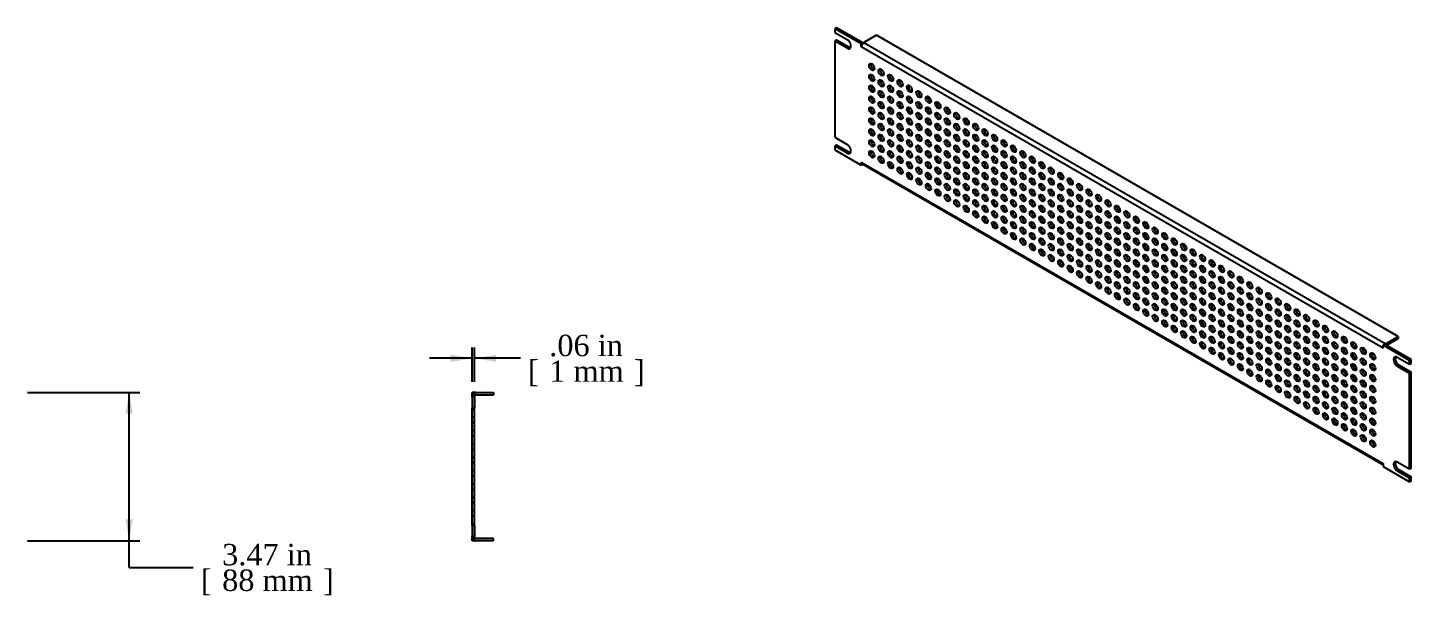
# Model space of a CAD drawing. Extents: x 5.4 to 63.7, y 15.6 to 34.9.
# Drawn here: x 31.35 to 63.69, y 21.62 to 34.88 of the extents above; entities that cross this region are included whole.
import ezdxf
from ezdxf.enums import TextEntityAlignment as Align
from ezdxf.lldxf.tags import DXFTag

# ---------------------------------------------------------------- set-up
doc = ezdxf.new("R2010")
doc.units = 0
doc.header["$MEASUREMENT"] = 0
doc.layers.add('COM54342', color=7, linetype='CONTINUOUS')
doc.layers.add('LAYER2', color=7, linetype='CONTINUOUS')
doc.styles.add('SEACAD_TIMES_TTF', font='times.ttf')
tags = doc.linetypes.add('HIDDEN2', pattern=[0.1875, 0.125, -0.0625]).pattern_tags.tags
tags[6:7] = [DXFTag(74, 4), DXFTag(75, 0), DXFTag(340, '0'), DXFTag(46, 0.0), DXFTag(50, 0.0), DXFTag(44, 0.0), DXFTag(45, 0.0)]
tags[4:5] = [DXFTag(74, 4), DXFTag(75, 0), DXFTag(340, '0'), DXFTag(46, 0.0), DXFTag(50, 0.0), DXFTag(44, 0.0), DXFTag(45, 0.0)]

# ---------------------------------------------------------------- blocks, each defined once
blk = doc.blocks.new('GDIMGGROUP2')
at = {"layer": 'LAYER2', "linetype": 'CONTINUOUS'}
for points in [[(33.807, 25.861), (33.723, 26.361), (33.64, 25.861)], [(33.807, 23.393), (33.64, 23.393), (33.723, 22.893)]]:
    blk.add_hatch(color=136, dxfattribs=at).paths.add_polyline_path(points)
at = {"layer": 'LAYER2', "color": 136, "linetype": 'CONTINUOUS'}
for p, q in [((31.351, 26.361), (33.973, 26.361)), ((33.723, 22.271), (33.723, 26.361)), ((31.351, 22.893), (33.973, 22.893)), ((33.723, 22.271), (35.223, 22.271))]:
    blk.add_line(p, q, dxfattribs=at)
at = {"layer": 'LAYER2', "color": 136, "linetype": 'CONTINUOUS', "style": 'SEACAD_TIMES_TTF'}
for s, p in [('3.47 in', (35.897, 22.821)), ('[', (35.398, 22.221)), ('88 mm', (35.897, 22.221)), (']', (38.256, 22.221))]:
    blk.add_text(s, height=0.5, dxfattribs=at).set_placement(p, align=Align.TOP_LEFT)
blk = doc.blocks.new('GDIMGGROUP4')
at = {"layer": 'LAYER2', "linetype": 'CONTINUOUS'}
for points in [[(41.241, 27.241), (41.241, 27.074), (41.741, 27.158)], [(42.298, 27.241), (41.798, 27.158), (42.298, 27.074)]]:
    blk.add_hatch(color=136, dxfattribs=at).paths.add_polyline_path(points)
at = {"layer": 'LAYER2', "color": 136, "linetype": 'CONTINUOUS'}
for p, q in [((41.741, 26.611), (41.741, 27.408)), ((41.798, 26.611), (41.798, 27.408)), ((41.741, 27.158), (40.741, 27.158)), ((42.869, 27.158), (41.798, 27.158))]:
    blk.add_line(p, q, dxfattribs=at)
at = {"layer": 'LAYER2', "color": 136, "linetype": 'CONTINUOUS', "style": 'SEACAD_TIMES_TTF'}
for s, p in [('.06 in', (43.543, 27.708)), ('[', (43.044, 27.108)), ('1 mm', (43.543, 27.108)), (']', (45.523, 27.108))]:
    blk.add_text(s, height=0.5, dxfattribs=at).set_placement(p, align=Align.TOP_LEFT)

msp = doc.modelspace()

# ---------------------------------------------------------------- linework, layer by layer
at = {"layer": 'COM54342', "color": 7, "linetype": 'CONTINUOUS'}
for p, q in [((50.257, 34.884), (50.217, 34.86)), ((50.217, 34.86), (50.217, 34.771)), ((50.836, 34.503), (50.217, 34.86)), ((50.217, 34.771), (50.504, 34.606)), ((50.876, 34.527), (50.257, 34.884)), ((51.189, 34.707), (50.897, 34.538)), ((63.387, 27.665), (51.189, 34.707)), ((50.257, 34.591), (50.217, 34.567)), ((50.217, 34.567), (50.217, 32.322)), ((50.504, 34.402), (50.217, 34.567)), ((50.544, 34.425), (50.257, 34.591)), ((50.544, 34.425), (50.504, 34.402)), ((50.876, 34.527), (50.836, 34.503)), ((50.836, 34.433), (50.836, 34.503)), ((50.836, 34.433), (50.836, 34.433)), ((50.836, 34.433), (50.836, 34.433)), ((63.033, 27.391), (50.836, 34.433)), ((50.876, 34.522), (50.876, 34.527)), ((50.897, 34.538), (63.094, 27.496)), ((50.217, 32.322), (50.504, 32.156)), ((50.257, 32.141), (50.217, 32.118)), ((50.217, 32.118), (50.217, 32.029)), ((50.504, 31.952), (50.217, 32.118)), ((50.217, 32.029), (50.836, 31.672)), ((50.544, 31.975), (50.257, 32.141)), ((50.544, 31.975), (50.504, 31.952)), ((50.836, 31.742), (50.836, 31.672)), ((50.836, 31.742), (50.836, 31.742)), ((50.836, 31.742), (63.033, 24.7)), ((50.854, 31.702), (63.033, 24.67)), ((51.115, 31.88), (51.141, 31.895)), ((51.279, 31.871), (51.335, 31.838)), ((51.5, 31.743), (51.556, 31.711)), ((50.871, 31.692), (50.836, 31.672)), ((51.721, 31.615), (51.777, 31.583)), ((51.942, 31.488), (51.998, 31.455)), ((52.163, 31.36), (52.219, 31.328)), ((52.384, 31.233), (52.44, 31.2)), ((52.605, 31.105), (52.661, 31.073)), ((52.826, 30.978), (52.882, 30.945)), ((53.047, 30.85), (53.103, 30.818)), ((53.268, 30.722), (53.324, 30.69)), ((53.489, 30.595), (53.545, 30.562)), ((53.71, 30.467), (53.766, 30.435)), ((53.93, 30.34), (53.987, 30.307)), ((54.151, 30.212), (54.208, 30.18)), ((54.372, 30.085), (54.429, 30.052)), ((54.593, 29.957), (54.65, 29.925)), ((54.814, 29.829), (54.871, 29.797)), ((55.035, 29.702), (55.092, 29.669)), ((55.256, 29.574), (55.312, 29.542)), ((55.477, 29.447), (55.533, 29.414)), ((55.698, 29.319), (55.754, 29.287)), ((55.919, 29.192), (55.975, 29.159)), ((56.14, 29.064), (56.196, 29.032)), ((56.361, 28.936), (56.417, 28.904)), ((56.582, 28.809), (56.638, 28.776)), ((56.803, 28.681), (56.859, 28.649)), ((57.024, 28.554), (57.08, 28.521)), ((57.245, 28.426), (57.301, 28.394)), ((57.466, 28.298), (57.522, 28.266)), ((57.687, 28.171), (57.743, 28.138)), ((57.908, 28.043), (57.964, 28.011)), ((58.129, 27.916), (58.185, 27.883)), ((58.35, 27.788), (58.406, 27.756)), ((58.571, 27.661), (58.627, 27.628)), ((58.792, 27.533), (58.848, 27.501)), ((63.094, 27.496), (63.387, 27.665)), ((63.114, 27.461), (63.387, 27.619)), ((63.387, 27.665), (63.387, 27.619)), ((59.013, 27.405), (59.069, 27.373)), ((59.234, 27.278), (59.29, 27.245)), ((63.074, 27.484), (63.033, 27.461)), ((63.652, 27.104), (63.033, 27.461)), ((63.033, 27.391), (63.033, 27.461)), ((63.033, 27.391), (63.033, 27.391)), ((63.033, 27.391), (63.033, 27.391)), ((63.692, 27.127), (63.074, 27.484)), ((63.652, 27.015), (63.365, 27.18)), ((59.455, 27.15), (59.511, 27.118)), ((59.676, 27.023), (59.732, 26.99)), ((59.897, 26.895), (59.953, 26.863)), ((63.405, 27), (63.365, 26.976)), ((63.365, 26.976), (63.652, 26.811)), ((63.405, 27), (63.692, 26.834)), ((63.692, 27.127), (63.652, 27.104)), ((63.652, 27.015), (63.652, 27.104)), ((63.692, 27.038), (63.652, 27.015)), ((63.692, 27.038), (63.692, 27.127)), ((60.118, 26.768), (60.174, 26.735)), ((60.339, 26.64), (60.395, 26.608)), ((63.692, 26.834), (63.652, 26.811)), ((63.652, 24.565), (63.652, 26.811)), ((63.692, 24.589), (63.692, 26.834)), ((41.798, 26.361), (41.741, 26.361)), ((41.741, 26.252), (41.741, 26.361)), ((41.798, 26.252), (41.741, 26.252)), ((41.741, 26.252), (41.741, 26.002)), ((41.798, 26.252), (41.798, 26.361)), ((41.798, 26.252), (41.798, 26.002)), ((41.827, 26.361), (42.241, 26.361)), ((41.827, 26.304), (42.241, 26.304)), ((42.241, 26.361), (42.241, 26.304)), ((60.56, 26.512), (60.616, 26.48)), ((60.781, 26.385), (60.837, 26.352)), ((61.002, 26.257), (61.058, 26.225)), ((41.741, 23.252), (41.741, 26.002)), ((41.798, 26.002), (41.741, 26.002)), ((41.798, 23.252), (41.798, 26.002)), ((61.223, 26.13), (61.279, 26.097)), ((61.443, 26.002), (61.5, 25.97)), ((61.664, 25.874), (61.721, 25.842)), ((61.885, 25.747), (61.942, 25.714)), ((62.106, 25.619), (62.163, 25.587)), ((62.327, 25.492), (62.384, 25.459)), ((62.548, 25.364), (62.605, 25.332)), ((62.769, 25.237), (62.825, 25.204)), ((63.033, 24.7), (63.033, 24.7)), ((63.033, 24.7), (63.033, 24.629)), ((63.033, 24.629), (63.652, 24.272)), ((63.652, 24.565), (63.365, 24.731)), ((63.692, 24.589), (63.652, 24.565)), ((63.405, 24.55), (63.365, 24.527)), ((63.365, 24.527), (63.652, 24.361)), ((63.405, 24.55), (63.692, 24.384)), ((63.692, 24.384), (63.652, 24.361)), ((63.652, 24.272), (63.652, 24.361)), ((63.692, 24.295), (63.652, 24.272)), ((63.692, 24.295), (63.692, 24.384)), ((41.798, 23.252), (41.741, 23.252)), ((41.741, 23.252), (41.741, 23.002)), ((41.741, 22.893), (41.741, 23.002)), ((41.798, 23.002), (41.741, 23.002)), ((41.798, 23.252), (41.798, 23.002)), ((41.798, 22.893), (41.798, 23.002)), ((41.798, 22.893), (41.741, 22.893)), ((42.241, 22.95), (41.827, 22.95)), ((42.241, 22.893), (41.827, 22.893)), ((42.241, 22.893), (42.241, 22.95))]:
    msp.add_line(p, q, dxfattribs=at)
at = {"layer": 'COM54342', "color": 7, "linetype": 'HIDDEN2'}
for p, q in [((41.798, 26.275), (41.741, 26.275)), ((41.798, 25.965), (41.741, 25.965)), ((41.741, 25.788), (41.798, 25.788)), ((41.798, 25.653), (41.741, 25.653)), ((41.741, 25.476), (41.798, 25.476)), ((41.798, 25.34), (41.741, 25.34)), ((41.741, 25.163), (41.798, 25.163)), ((41.798, 25.028), (41.741, 25.028)), ((41.741, 24.851), (41.798, 24.851)), ((41.798, 24.715), (41.741, 24.715)), ((41.741, 24.538), (41.798, 24.538)), ((41.798, 24.403), (41.741, 24.403)), ((41.741, 24.226), (41.798, 24.226)), ((41.798, 24.09), (41.741, 24.09)), ((41.741, 23.913), (41.798, 23.913)), ((41.798, 23.778), (41.741, 23.778)), ((41.741, 23.601), (41.798, 23.601)), ((41.798, 23.465), (41.741, 23.465)), ((41.741, 23.288), (41.798, 23.288)), ((41.798, 22.979), (41.741, 22.979))]:
    msp.add_line(p, q, dxfattribs=at)
for centre, start, end in [((41.827, 26.275), 109.7069, 180), ((41.827, 22.979), 180, 250.2931)]:
    msp.add_arc(centre, 0.086, start, end, dxfattribs=at)
at = {"layer": 'COM54342', "color": 7, "linetype": 'CONTINUOUS'}
for centre, radius, start, end in [((41.827, 26.275), 0.086, 90, 109.7069), ((41.827, 26.275), 0.029, 90, 180), ((41.827, 22.979), 0.029, 180, 270), ((41.827, 22.979), 0.086, 250.2931, 270)]:
    msp.add_arc(centre, radius, start, end, dxfattribs=at)
for centre, major_axis, start_param, end_param in [((50.504, 34.504), (-0.063, 0.108), 2.356194, 5.497787), ((50.544, 34.527), (-0.063, 0.108), 2.356194, 2.813286), ((50.897, 34.468), (0.043, 0.0745), 0.785398, 2.356194), ((51.119, 33.991), (-0.0442, 0.0766), 0.472849, 2.668743), ((51.119, 33.735), (-0.0442, 0.0766), 0.472849, 2.668743), ((51.34, 33.863), (-0.0442, 0.0766), 0.472849, 2.668743), ((51.34, 33.608), (-0.0442, 0.0766), 0.472849, 2.668743), ((51.561, 33.735), (-0.0442, 0.0766), 0.472849, 2.668743), ((51.782, 33.608), (-0.0442, 0.0766), 0.472849, 2.668743), ((51.119, 33.48), (-0.0442, 0.0766), 0.472849, 2.668743), ((51.34, 33.353), (-0.0442, 0.0766), 0.472849, 2.668743), ((51.561, 33.48), (-0.0442, 0.0766), 0.472849, 2.668743), ((51.782, 33.353), (-0.0442, 0.0766), 0.472849, 2.668743), ((52.003, 33.48), (-0.0442, 0.0766), 0.472849, 2.668743), ((52.224, 33.353), (-0.0442, 0.0766), 0.472849, 2.668743), ((51.119, 33.225), (-0.0442, 0.0766), 0.472849, 2.668743), ((51.119, 32.97), (-0.0442, 0.0766), 0.472849, 2.668743), ((51.34, 33.098), (-0.0442, 0.0766), 0.472849, 2.668743), ((51.561, 33.225), (-0.0442, 0.0766), 0.472849, 2.668743), ((51.561, 32.97), (-0.0442, 0.0766), 0.472849, 2.668743), ((51.782, 33.098), (-0.0442, 0.0766), 0.472849, 2.668743), ((52.003, 33.225), (-0.0442, 0.0766), 0.472849, 2.668743), ((52.003, 32.97), (-0.0442, 0.0766), 0.472849, 2.668743), ((52.224, 33.098), (-0.0442, 0.0766), 0.472849, 2.668743), ((52.445, 33.225), (-0.0442, 0.0766), 0.472849, 2.668743), ((52.445, 32.97), (-0.0442, 0.0766), 0.472849, 2.668743), ((52.666, 33.098), (-0.0442, 0.0766), 0.472849, 2.668743), ((52.887, 32.97), (-0.0442, 0.0766), 0.472849, 2.668743), ((51.119, 32.715), (-0.0442, 0.0766), 0.472849, 2.668743), ((51.34, 32.842), (-0.0442, 0.0766), 0.472849, 2.668743), ((51.561, 32.715), (-0.0442, 0.0766), 0.472849, 2.668743), ((51.782, 32.842), (-0.0442, 0.0766), 0.472849, 2.668743), ((52.003, 32.715), (-0.0442, 0.0766), 0.472849, 2.668743), ((52.224, 32.842), (-0.0442, 0.0766), 0.472849, 2.668743), ((52.445, 32.715), (-0.0442, 0.0766), 0.472849, 2.668743), ((52.666, 32.842), (-0.0442, 0.0766), 0.472849, 2.668743), ((52.887, 32.715), (-0.0442, 0.0766), 0.472849, 2.668743), ((53.108, 32.842), (-0.0442, 0.0766), 0.472849, 2.668743), ((53.329, 32.715), (-0.0442, 0.0766), 0.472849, 2.668743), ((51.119, 32.46), (-0.0442, 0.0766), 0.472849, 2.668743), ((51.34, 32.587), (-0.0442, 0.0766), 0.472849, 2.668743), ((51.34, 32.332), (-0.0442, 0.0766), 0.472849, 2.668743), ((51.561, 32.46), (-0.0442, 0.0766), 0.472849, 2.668743), ((51.782, 32.587), (-0.0442, 0.0766), 0.472849, 2.668743), ((51.782, 32.332), (-0.0442, 0.0766), 0.472849, 2.668743), ((52.003, 32.46), (-0.0442, 0.0766), 0.472849, 2.668743), ((52.224, 32.587), (-0.0442, 0.0766), 0.472849, 2.668743), ((52.224, 32.332), (-0.0442, 0.0766), 0.472849, 2.668743), ((52.445, 32.46), (-0.0442, 0.0766), 0.472849, 2.668743), ((52.666, 32.587), (-0.0442, 0.0766), 0.472849, 2.668743), ((52.666, 32.332), (-0.0442, 0.0766), 0.472849, 2.668743), ((52.887, 32.46), (-0.0442, 0.0766), 0.472849, 2.668743), ((53.108, 32.587), (-0.0442, 0.0766), 0.472849, 2.668743), ((53.108, 32.332), (-0.0442, 0.0766), 0.472849, 2.668743), ((53.329, 32.46), (-0.0442, 0.0766), 0.472849, 2.668743), ((53.55, 32.587), (-0.0442, 0.0766), 0.472849, 2.668743), ((53.55, 32.332), (-0.0442, 0.0766), 0.472849, 2.668743), ((53.771, 32.46), (-0.0442, 0.0766), 0.472849, 2.668743), ((53.992, 32.332), (-0.0442, 0.0766), 0.472849, 2.668743), ((50.504, 32.054), (-0.063, 0.108), 2.356194, 5.497787), ((51.119, 32.205), (-0.0442, 0.0766), 0.472849, 2.668743), ((51.34, 32.077), (-0.0442, 0.0766), 0.472849, 2.668743), ((51.561, 32.205), (-0.0442, 0.0766), 0.472849, 2.668743), ((51.782, 32.077), (-0.0442, 0.0766), 0.472849, 2.668743), ((52.003, 32.205), (-0.0442, 0.0766), 0.472849, 2.668743), ((52.224, 32.077), (-0.0442, 0.0766), 0.472849, 2.668743), ((52.445, 32.205), (-0.0442, 0.0766), 0.472849, 2.668743), ((52.666, 32.077), (-0.0442, 0.0766), 0.472849, 2.668743), ((52.887, 32.205), (-0.0442, 0.0766), 0.472849, 2.668743), ((53.108, 32.077), (-0.0442, 0.0766), 0.472849, 2.668743), ((53.329, 32.205), (-0.0442, 0.0766), 0.472849, 2.668743), ((53.55, 32.077), (-0.0442, 0.0766), 0.472849, 2.668743), ((53.771, 32.205), (-0.0442, 0.0766), 0.472849, 2.668743), ((53.992, 32.077), (-0.0442, 0.0766), 0.472849, 2.668743), ((54.213, 32.205), (-0.0442, 0.0766), 0.472849, 2.668743), ((54.434, 32.077), (-0.0442, 0.0766), 0.472849, 2.668743), ((50.544, 32.077), (-0.063, 0.108), 2.356194, 2.813286), ((50.897, 31.777), (0.043, 0.0745), 2.356194, 3.141593), ((51.119, 31.949), (-0.0442, 0.0766), 0.472849, 2.668743), ((51.34, 31.822), (-0.0442, 0.0766), 0.472849, 2.668743), ((51.561, 31.949), (-0.0442, 0.0766), 0.472849, 2.668743), ((51.561, 31.694), (-0.0442, 0.0766), 0.472849, 2.668743), ((51.782, 31.822), (-0.0442, 0.0766), 0.472849, 2.668743), ((52.003, 31.949), (-0.0442, 0.0766), 0.472849, 2.668743), ((52.003, 31.694), (-0.0442, 0.0766), 0.472849, 2.668743), ((52.224, 31.822), (-0.0442, 0.0766), 0.472849, 2.668743), ((52.445, 31.949), (-0.0442, 0.0766), 0.472849, 2.668743), ((52.445, 31.694), (-0.0442, 0.0766), 0.472849, 2.668743), ((52.666, 31.822), (-0.0442, 0.0766), 0.472849, 2.668743), ((52.887, 31.949), (-0.0442, 0.0766), 0.472849, 2.668743), ((52.887, 31.694), (-0.0442, 0.0766), 0.472849, 2.668743), ((53.108, 31.822), (-0.0442, 0.0766), 0.472849, 2.668743), ((53.329, 31.949), (-0.0442, 0.0766), 0.472849, 2.668743), ((53.329, 31.694), (-0.0442, 0.0766), 0.472849, 2.668743), ((53.55, 31.822), (-0.0442, 0.0766), 0.472849, 2.668743), ((53.771, 31.949), (-0.0442, 0.0766), 0.472849, 2.668743), ((53.771, 31.694), (-0.0442, 0.0766), 0.472849, 2.668743), ((53.992, 31.822), (-0.0442, 0.0766), 0.472849, 2.668743), ((54.213, 31.949), (-0.0442, 0.0766), 0.472849, 2.668743), ((54.213, 31.694), (-0.0442, 0.0766), 0.472849, 2.668743), ((54.434, 31.822), (-0.0442, 0.0766), 0.472849, 2.668743), ((54.655, 31.949), (-0.0442, 0.0766), 0.472849, 2.668743), ((54.655, 31.694), (-0.0442, 0.0766), 0.472849, 2.668743), ((54.876, 31.822), (-0.0442, 0.0766), 0.472849, 2.668743), ((55.097, 31.694), (-0.0442, 0.0766), 0.472849, 2.668743), ((51.782, 31.567), (-0.0442, 0.0766), 0.472849, 2.668743), ((52.003, 31.439), (-0.0442, 0.0766), 0.472849, 2.668743), ((52.224, 31.567), (-0.0442, 0.0766), 0.472849, 2.668743), ((52.445, 31.439), (-0.0442, 0.0766), 0.472849, 2.668743), ((52.666, 31.567), (-0.0442, 0.0766), 0.472849, 2.668743), ((52.887, 31.439), (-0.0442, 0.0766), 0.472849, 2.668743), ((53.108, 31.567), (-0.0442, 0.0766), 0.472849, 2.668743), ((53.329, 31.439), (-0.0442, 0.0766), 0.472849, 2.668743), ((53.55, 31.567), (-0.0442, 0.0766), 0.472849, 2.668743), ((53.771, 31.439), (-0.0442, 0.0766), 0.472849, 2.668743), ((53.992, 31.567), (-0.0442, 0.0766), 0.472849, 2.668743), ((54.213, 31.439), (-0.0442, 0.0766), 0.472849, 2.668743), ((54.434, 31.567), (-0.0442, 0.0766), 0.472849, 2.668743), ((54.655, 31.439), (-0.0442, 0.0766), 0.472849, 2.668743), ((54.876, 31.567), (-0.0442, 0.0766), 0.472849, 2.668743), ((55.097, 31.439), (-0.0442, 0.0766), 0.472849, 2.668743), ((55.318, 31.567), (-0.0442, 0.0766), 0.472849, 2.668743), ((55.539, 31.439), (-0.0442, 0.0766), 0.472849, 2.668743), ((52.224, 31.311), (-0.0442, 0.0766), 0.472849, 2.668743), ((52.445, 31.184), (-0.0442, 0.0766), 0.472849, 2.668743), ((52.666, 31.311), (-0.0442, 0.0766), 0.472849, 2.668743), ((52.666, 31.056), (-0.0442, 0.0766), 0.472849, 2.668743), ((52.887, 31.184), (-0.0442, 0.0766), 0.472849, 2.668743), ((53.108, 31.311), (-0.0442, 0.0766), 0.472849, 2.668743), ((53.108, 31.056), (-0.0442, 0.0766), 0.472849, 2.668743), ((53.329, 31.184), (-0.0442, 0.0766), 0.472849, 2.668743), ((53.55, 31.311), (-0.0442, 0.0766), 0.472849, 2.668743), ((53.55, 31.056), (-0.0442, 0.0766), 0.472849, 2.668743), ((53.771, 31.184), (-0.0442, 0.0766), 0.472849, 2.668743), ((53.992, 31.311), (-0.0442, 0.0766), 0.472849, 2.668743), ((53.992, 31.056), (-0.0442, 0.0766), 0.472849, 2.668743), ((54.213, 31.184), (-0.0442, 0.0766), 0.472849, 2.668743), ((54.434, 31.311), (-0.0442, 0.0766), 0.472849, 2.668743), ((54.434, 31.056), (-0.0442, 0.0766), 0.472849, 2.668743), ((54.655, 31.184), (-0.0442, 0.0766), 0.472849, 2.668743), ((54.876, 31.311), (-0.0442, 0.0766), 0.472849, 2.668743), ((54.876, 31.056), (-0.0442, 0.0766), 0.472849, 2.668743), ((55.097, 31.184), (-0.0442, 0.0766), 0.472849, 2.668743), ((55.318, 31.311), (-0.0442, 0.0766), 0.472849, 2.668743), ((55.318, 31.056), (-0.0442, 0.0766), 0.472849, 2.668743), ((55.539, 31.184), (-0.0442, 0.0766), 0.472849, 2.668743), ((55.76, 31.311), (-0.0442, 0.0766), 0.472849, 2.668743), ((55.76, 31.056), (-0.0442, 0.0766), 0.472849, 2.668743), ((55.981, 31.184), (-0.0442, 0.0766), 0.472849, 2.668743), ((56.202, 31.056), (-0.0442, 0.0766), 0.472849, 2.668743), ((52.887, 30.929), (-0.0442, 0.0766), 0.472849, 2.668743), ((53.108, 30.801), (-0.0442, 0.0766), 0.472849, 2.668743), ((53.329, 30.929), (-0.0442, 0.0766), 0.472849, 2.668743), ((53.329, 30.674), (-0.0442, 0.0766), 0.472849, 2.668743), ((53.55, 30.801), (-0.0442, 0.0766), 0.472849, 2.668743), ((53.771, 30.929), (-0.0442, 0.0766), 0.472849, 2.668743), ((53.771, 30.674), (-0.0442, 0.0766), 0.472849, 2.668743), ((53.992, 30.801), (-0.0442, 0.0766), 0.472849, 2.668743), ((54.213, 30.929), (-0.0442, 0.0766), 0.472849, 2.668743), ((54.213, 30.674), (-0.0442, 0.0766), 0.472849, 2.668743), ((54.434, 30.801), (-0.0442, 0.0766), 0.472849, 2.668743), ((54.655, 30.929), (-0.0442, 0.0766), 0.472849, 2.668743), ((54.655, 30.674), (-0.0442, 0.0766), 0.472849, 2.668743), ((54.876, 30.801), (-0.0442, 0.0766), 0.472849, 2.668743), ((55.097, 30.929), (-0.0442, 0.0766), 0.472849, 2.668743), ((55.097, 30.674), (-0.0442, 0.0766), 0.472849, 2.668743), ((55.318, 30.801), (-0.0442, 0.0766), 0.472849, 2.668743), ((55.539, 30.929), (-0.0442, 0.0766), 0.472849, 2.668743), ((55.539, 30.674), (-0.0442, 0.0766), 0.472849, 2.668743), ((55.76, 30.801), (-0.0442, 0.0766), 0.472849, 2.668743), ((55.981, 30.929), (-0.0442, 0.0766), 0.472849, 2.668743), ((55.981, 30.674), (-0.0442, 0.0766), 0.472849, 2.668743), ((56.202, 30.801), (-0.0442, 0.0766), 0.472849, 2.668743), ((56.423, 30.929), (-0.0442, 0.0766), 0.472849, 2.668743), ((56.423, 30.674), (-0.0442, 0.0766), 0.472849, 2.668743), ((56.644, 30.801), (-0.0442, 0.0766), 0.472849, 2.668743), ((56.865, 30.674), (-0.0442, 0.0766), 0.472849, 2.668743), ((53.55, 30.546), (-0.0442, 0.0766), 0.472849, 2.668743), ((53.771, 30.418), (-0.0442, 0.0766), 0.472849, 2.668743), ((53.992, 30.546), (-0.0442, 0.0766), 0.472849, 2.668743), ((54.213, 30.418), (-0.0442, 0.0766), 0.472849, 2.668743), ((54.434, 30.546), (-0.0442, 0.0766), 0.472849, 2.668743), ((54.655, 30.418), (-0.0442, 0.0766), 0.472849, 2.668743), ((54.876, 30.546), (-0.0442, 0.0766), 0.472849, 2.668743), ((55.097, 30.418), (-0.0442, 0.0766), 0.472849, 2.668743), ((55.318, 30.546), (-0.0442, 0.0766), 0.472849, 2.668743), ((55.539, 30.418), (-0.0442, 0.0766), 0.472849, 2.668743), ((55.76, 30.546), (-0.0442, 0.0766), 0.472849, 2.668743), ((55.981, 30.418), (-0.0442, 0.0766), 0.472849, 2.668743), ((56.202, 30.546), (-0.0442, 0.0766), 0.472849, 2.668743), ((56.423, 30.418), (-0.0442, 0.0766), 0.472849, 2.668743), ((56.644, 30.546), (-0.0442, 0.0766), 0.472849, 2.668743), ((56.865, 30.418), (-0.0442, 0.0766), 0.472849, 2.668743), ((57.086, 30.546), (-0.0442, 0.0766), 0.472849, 2.668743), ((57.307, 30.418), (-0.0442, 0.0766), 0.472849, 2.668743), ((53.992, 30.291), (-0.0442, 0.0766), 0.472849, 2.668743), ((54.213, 30.163), (-0.0442, 0.0766), 0.472849, 2.668743), ((54.434, 30.291), (-0.0442, 0.0766), 0.472849, 2.668743), ((54.434, 30.036), (-0.0442, 0.0766), 0.472849, 2.668743), ((54.655, 30.163), (-0.0442, 0.0766), 0.472849, 2.668743), ((54.876, 30.291), (-0.0442, 0.0766), 0.472849, 2.668743), ((54.876, 30.036), (-0.0442, 0.0766), 0.472849, 2.668743), ((55.097, 30.163), (-0.0442, 0.0766), 0.472849, 2.668743), ((55.318, 30.291), (-0.0442, 0.0766), 0.472849, 2.668743), ((55.318, 30.036), (-0.0442, 0.0766), 0.472849, 2.668743), ((55.539, 30.163), (-0.0442, 0.0766), 0.472849, 2.668743), ((55.76, 30.291), (-0.0442, 0.0766), 0.472849, 2.668743), ((55.76, 30.036), (-0.0442, 0.0766), 0.472849, 2.668743), ((55.981, 30.163), (-0.0442, 0.0766), 0.472849, 2.668743), ((56.202, 30.291), (-0.0442, 0.0766), 0.472849, 2.668743), ((56.202, 30.036), (-0.0442, 0.0766), 0.472849, 2.668743), ((56.423, 30.163), (-0.0442, 0.0766), 0.472849, 2.668743), ((56.644, 30.291), (-0.0442, 0.0766), 0.472849, 2.668743), ((56.644, 30.036), (-0.0442, 0.0766), 0.472849, 2.668743), ((56.865, 30.163), (-0.0442, 0.0766), 0.472849, 2.668743), ((57.086, 30.291), (-0.0442, 0.0766), 0.472849, 2.668743), ((57.086, 30.036), (-0.0442, 0.0766), 0.472849, 2.668743), ((57.307, 30.163), (-0.0442, 0.0766), 0.472849, 2.668743), ((57.528, 30.291), (-0.0442, 0.0766), 0.472849, 2.668743), ((57.528, 30.036), (-0.0442, 0.0766), 0.472849, 2.668743), ((57.748, 30.163), (-0.0442, 0.0766), 0.472849, 2.668743), ((57.969, 30.036), (-0.0442, 0.0766), 0.472849, 2.668743), ((54.655, 29.908), (-0.0442, 0.0766), 0.472849, 2.668743), ((54.876, 29.781), (-0.0442, 0.0766), 0.472849, 2.668743), ((55.097, 29.908), (-0.0442, 0.0766), 0.472849, 2.668743), ((55.318, 29.781), (-0.0442, 0.0766), 0.472849, 2.668743), ((55.539, 29.908), (-0.0442, 0.0766), 0.472849, 2.668743), ((55.76, 29.781), (-0.0442, 0.0766), 0.472849, 2.668743), ((55.981, 29.908), (-0.0442, 0.0766), 0.472849, 2.668743), ((56.202, 29.781), (-0.0442, 0.0766), 0.472849, 2.668743), ((56.423, 29.908), (-0.0442, 0.0766), 0.472849, 2.668743), ((56.644, 29.781), (-0.0442, 0.0766), 0.472849, 2.668743), ((56.865, 29.908), (-0.0442, 0.0766), 0.472849, 2.668743), ((57.086, 29.781), (-0.0442, 0.0766), 0.472849, 2.668743), ((57.307, 29.908), (-0.0442, 0.0766), 0.472849, 2.668743), ((57.528, 29.781), (-0.0442, 0.0766), 0.472849, 2.668743), ((57.748, 29.908), (-0.0442, 0.0766), 0.472849, 2.668743), ((57.969, 29.781), (-0.0442, 0.0766), 0.472849, 2.668743), ((58.19, 29.908), (-0.0442, 0.0766), 0.472849, 2.668743), ((58.411, 29.781), (-0.0442, 0.0766), 0.472849, 2.668743), ((55.097, 29.653), (-0.0442, 0.0766), 0.472849, 2.668743), ((55.318, 29.525), (-0.0442, 0.0766), 0.472849, 2.668743), ((55.539, 29.653), (-0.0442, 0.0766), 0.472849, 2.668743), ((55.539, 29.398), (-0.0442, 0.0766), 0.472849, 2.668743), ((55.76, 29.525), (-0.0442, 0.0766), 0.472849, 2.668743), ((55.981, 29.653), (-0.0442, 0.0766), 0.472849, 2.668743), ((55.981, 29.398), (-0.0442, 0.0766), 0.472849, 2.668743), ((56.202, 29.525), (-0.0442, 0.0766), 0.472849, 2.668743), ((56.423, 29.653), (-0.0442, 0.0766), 0.472849, 2.668743), ((56.423, 29.398), (-0.0442, 0.0766), 0.472849, 2.668743), ((56.644, 29.525), (-0.0442, 0.0766), 0.472849, 2.668743), ((56.865, 29.653), (-0.0442, 0.0766), 0.472849, 2.668743), ((56.865, 29.398), (-0.0442, 0.0766), 0.472849, 2.668743), ((57.086, 29.525), (-0.0442, 0.0766), 0.472849, 2.668743), ((57.307, 29.653), (-0.0442, 0.0766), 0.472849, 2.668743), ((57.307, 29.398), (-0.0442, 0.0766), 0.472849, 2.668743), ((57.528, 29.525), (-0.0442, 0.0766), 0.472849, 2.668743), ((57.748, 29.653), (-0.0442, 0.0766), 0.472849, 2.668743), ((57.748, 29.398), (-0.0442, 0.0766), 0.472849, 2.668743), ((57.969, 29.525), (-0.0442, 0.0766), 0.472849, 2.668743), ((58.19, 29.653), (-0.0442, 0.0766), 0.472849, 2.668743), ((58.19, 29.398), (-0.0442, 0.0766), 0.472849, 2.668743), ((58.411, 29.525), (-0.0442, 0.0766), 0.472849, 2.668743), ((58.632, 29.653), (-0.0442, 0.0766), 0.472849, 2.668743), ((58.632, 29.398), (-0.0442, 0.0766), 0.472849, 2.668743), ((58.853, 29.525), (-0.0442, 0.0766), 0.472849, 2.668743), ((59.074, 29.398), (-0.0442, 0.0766), 0.472849, 2.668743), ((55.76, 29.27), (-0.0442, 0.0766), 0.472849, 2.668743), ((55.981, 29.143), (-0.0442, 0.0766), 0.472849, 2.668743), ((56.202, 29.27), (-0.0442, 0.0766), 0.472849, 2.668743), ((56.423, 29.143), (-0.0442, 0.0766), 0.472849, 2.668743), ((56.644, 29.27), (-0.0442, 0.0766), 0.472849, 2.668743), ((56.865, 29.143), (-0.0442, 0.0766), 0.472849, 2.668743), ((57.086, 29.27), (-0.0442, 0.0766), 0.472849, 2.668743), ((57.307, 29.143), (-0.0442, 0.0766), 0.472849, 2.668743), ((57.528, 29.27), (-0.0442, 0.0766), 0.472849, 2.668743), ((57.748, 29.143), (-0.0442, 0.0766), 0.472849, 2.668743), ((57.969, 29.27), (-0.0442, 0.0766), 0.472849, 2.668743), ((58.19, 29.143), (-0.0442, 0.0766), 0.472849, 2.668743), ((58.411, 29.27), (-0.0442, 0.0766), 0.472849, 2.668743), ((58.632, 29.143), (-0.0442, 0.0766), 0.472849, 2.668743), ((58.853, 29.27), (-0.0442, 0.0766), 0.472849, 2.668743), ((59.074, 29.143), (-0.0442, 0.0766), 0.472849, 2.668743), ((59.295, 29.27), (-0.0442, 0.0766), 0.472849, 2.668743), ((59.516, 29.143), (-0.0442, 0.0766), 0.472849, 2.668743), ((56.202, 29.015), (-0.0442, 0.0766), 0.472849, 2.668743), ((56.423, 28.887), (-0.0442, 0.0766), 0.472849, 2.668743), ((56.644, 29.015), (-0.0442, 0.0766), 0.472849, 2.668743), ((56.644, 28.76), (-0.0442, 0.0766), 0.472849, 2.668743), ((56.865, 28.887), (-0.0442, 0.0766), 0.472849, 2.668743), ((57.086, 29.015), (-0.0442, 0.0766), 0.472849, 2.668743), ((57.086, 28.76), (-0.0442, 0.0766), 0.472849, 2.668743), ((57.307, 28.887), (-0.0442, 0.0766), 0.472849, 2.668743), ((57.528, 29.015), (-0.0442, 0.0766), 0.472849, 2.668743), ((57.528, 28.76), (-0.0442, 0.0766), 0.472849, 2.668743), ((57.748, 28.887), (-0.0442, 0.0766), 0.472849, 2.668743), ((57.969, 29.015), (-0.0442, 0.0766), 0.472849, 2.668743), ((57.969, 28.76), (-0.0442, 0.0766), 0.472849, 2.668743), ((58.19, 28.887), (-0.0442, 0.0766), 0.472849, 2.668743), ((58.411, 29.015), (-0.0442, 0.0766), 0.472849, 2.668743), ((58.411, 28.76), (-0.0442, 0.0766), 0.472849, 2.668743), ((58.632, 28.887), (-0.0442, 0.0766), 0.472849, 2.668743), ((58.853, 29.015), (-0.0442, 0.0766), 0.472849, 2.668743), ((58.853, 28.76), (-0.0442, 0.0766), 0.472849, 2.668743), ((59.074, 28.887), (-0.0442, 0.0766), 0.472849, 2.668743), ((59.295, 29.015), (-0.0442, 0.0766), 0.472849, 2.668743), ((59.295, 28.76), (-0.0442, 0.0766), 0.472849, 2.668743), ((59.516, 28.887), (-0.0442, 0.0766), 0.472849, 2.668743), ((59.737, 29.015), (-0.0442, 0.0766), 0.472849, 2.668743), ((59.737, 28.76), (-0.0442, 0.0766), 0.472849, 2.668743), ((59.958, 28.887), (-0.0442, 0.0766), 0.472849, 2.668743), ((60.179, 28.76), (-0.0442, 0.0766), 0.472849, 2.668743), ((56.865, 28.632), (-0.0442, 0.0766), 0.472849, 2.668743), ((57.086, 28.505), (-0.0442, 0.0766), 0.472849, 2.668743), ((57.307, 28.632), (-0.0442, 0.0766), 0.472849, 2.668743), ((57.528, 28.505), (-0.0442, 0.0766), 0.472849, 2.668743), ((57.748, 28.632), (-0.0442, 0.0766), 0.472849, 2.668743), ((57.969, 28.505), (-0.0442, 0.0766), 0.472849, 2.668743), ((58.19, 28.632), (-0.0442, 0.0766), 0.472849, 2.668743), ((58.411, 28.505), (-0.0442, 0.0766), 0.472849, 2.668743), ((58.632, 28.632), (-0.0442, 0.0766), 0.472849, 2.668743), ((58.853, 28.505), (-0.0442, 0.0766), 0.472849, 2.668743), ((59.074, 28.632), (-0.0442, 0.0766), 0.472849, 2.668743), ((59.295, 28.505), (-0.0442, 0.0766), 0.472849, 2.668743), ((59.516, 28.632), (-0.0442, 0.0766), 0.472849, 2.668743), ((59.737, 28.505), (-0.0442, 0.0766), 0.472849, 2.668743), ((59.958, 28.632), (-0.0442, 0.0766), 0.472849, 2.668743), ((60.179, 28.505), (-0.0442, 0.0766), 0.472849, 2.668743), ((60.4, 28.632), (-0.0442, 0.0766), 0.472849, 2.668743), ((60.621, 28.505), (-0.0442, 0.0766), 0.472849, 2.668743), ((57.307, 28.377), (-0.0442, 0.0766), 0.472849, 2.668743), ((57.528, 28.25), (-0.0442, 0.0766), 0.472849, 2.668743), ((57.748, 28.377), (-0.0442, 0.0766), 0.472849, 2.668743), ((57.748, 28.122), (-0.0442, 0.0766), 0.472849, 2.668743), ((57.969, 28.25), (-0.0442, 0.0766), 0.472849, 2.668743), ((58.19, 28.377), (-0.0442, 0.0766), 0.472849, 2.668743), ((58.19, 28.122), (-0.0442, 0.0766), 0.472849, 2.668743), ((58.411, 28.25), (-0.0442, 0.0766), 0.472849, 2.668743), ((58.632, 28.377), (-0.0442, 0.0766), 0.472849, 2.668743), ((58.632, 28.122), (-0.0442, 0.0766), 0.472849, 2.668743), ((58.853, 28.25), (-0.0442, 0.0766), 0.472849, 2.668743), ((59.074, 28.377), (-0.0442, 0.0766), 0.472849, 2.668743), ((59.074, 28.122), (-0.0442, 0.0766), 0.472849, 2.668743), ((59.295, 28.25), (-0.0442, 0.0766), 0.472849, 2.668743), ((59.516, 28.377), (-0.0442, 0.0766), 0.472849, 2.668743), ((59.516, 28.122), (-0.0442, 0.0766), 0.472849, 2.668743), ((59.737, 28.25), (-0.0442, 0.0766), 0.472849, 2.668743), ((59.958, 28.377), (-0.0442, 0.0766), 0.472849, 2.668743), ((59.958, 28.122), (-0.0442, 0.0766), 0.472849, 2.668743), ((60.179, 28.25), (-0.0442, 0.0766), 0.472849, 2.668743), ((60.4, 28.377), (-0.0442, 0.0766), 0.472849, 2.668743), ((60.4, 28.122), (-0.0442, 0.0766), 0.472849, 2.668743), ((60.621, 28.25), (-0.0442, 0.0766), 0.472849, 2.668743), ((60.842, 28.377), (-0.0442, 0.0766), 0.472849, 2.668743), ((60.842, 28.122), (-0.0442, 0.0766), 0.472849, 2.668743), ((61.063, 28.25), (-0.0442, 0.0766), 0.472849, 2.668743), ((61.284, 28.122), (-0.0442, 0.0766), 0.472849, 2.668743), ((57.969, 27.994), (-0.0442, 0.0766), 0.472849, 2.668743), ((58.19, 27.867), (-0.0442, 0.0766), 0.472849, 2.668743), ((58.411, 27.994), (-0.0442, 0.0766), 0.472849, 2.668743), ((58.632, 27.867), (-0.0442, 0.0766), 0.472849, 2.668743), ((58.853, 27.994), (-0.0442, 0.0766), 0.472849, 2.668743), ((59.074, 27.867), (-0.0442, 0.0766), 0.472849, 2.668743), ((59.295, 27.994), (-0.0442, 0.0766), 0.472849, 2.668743), ((59.516, 27.867), (-0.0442, 0.0766), 0.472849, 2.668743), ((59.737, 27.994), (-0.0442, 0.0766), 0.472849, 2.668743), ((59.958, 27.867), (-0.0442, 0.0766), 0.472849, 2.668743), ((60.179, 27.994), (-0.0442, 0.0766), 0.472849, 2.668743), ((60.4, 27.867), (-0.0442, 0.0766), 0.472849, 2.668743), ((60.621, 27.994), (-0.0442, 0.0766), 0.472849, 2.668743), ((60.842, 27.867), (-0.0442, 0.0766), 0.472849, 2.668743), ((61.063, 27.994), (-0.0442, 0.0766), 0.472849, 2.668743), ((61.284, 27.867), (-0.0442, 0.0766), 0.472849, 2.668743), ((61.505, 27.994), (-0.0442, 0.0766), 0.472849, 2.668743), ((61.726, 27.867), (-0.0442, 0.0766), 0.472849, 2.668743), ((58.411, 27.739), (-0.0442, 0.0766), 0.472849, 2.668743), ((58.632, 27.612), (-0.0442, 0.0766), 0.472849, 2.668743), ((58.853, 27.739), (-0.0442, 0.0766), 0.472849, 2.668743), ((58.853, 27.484), (-0.0442, 0.0766), 0.472849, 2.668743), ((59.074, 27.612), (-0.0442, 0.0766), 0.472849, 2.668743), ((59.295, 27.739), (-0.0442, 0.0766), 0.472849, 2.668743), ((59.295, 27.484), (-0.0442, 0.0766), 0.472849, 2.668743), ((59.516, 27.612), (-0.0442, 0.0766), 0.472849, 2.668743), ((59.737, 27.739), (-0.0442, 0.0766), 0.472849, 2.668743), ((59.737, 27.484), (-0.0442, 0.0766), 0.472849, 2.668743), ((59.958, 27.612), (-0.0442, 0.0766), 0.472849, 2.668743), ((60.179, 27.739), (-0.0442, 0.0766), 0.472849, 2.668743), ((60.179, 27.484), (-0.0442, 0.0766), 0.472849, 2.668743), ((60.4, 27.612), (-0.0442, 0.0766), 0.472849, 2.668743), ((60.621, 27.739), (-0.0442, 0.0766), 0.472849, 2.668743), ((60.621, 27.484), (-0.0442, 0.0766), 0.472849, 2.668743), ((60.842, 27.612), (-0.0442, 0.0766), 0.472849, 2.668743), ((61.063, 27.739), (-0.0442, 0.0766), 0.472849, 2.668743), ((61.063, 27.484), (-0.0442, 0.0766), 0.472849, 2.668743), ((61.284, 27.612), (-0.0442, 0.0766), 0.472849, 2.668743), ((61.505, 27.739), (-0.0442, 0.0766), 0.472849, 2.668743), ((61.505, 27.484), (-0.0442, 0.0766), 0.472849, 2.668743), ((61.726, 27.612), (-0.0442, 0.0766), 0.472849, 2.668743), ((61.947, 27.739), (-0.0442, 0.0766), 0.472849, 2.668743), ((61.947, 27.484), (-0.0442, 0.0766), 0.472849, 2.668743), ((62.168, 27.612), (-0.0442, 0.0766), 0.472849, 2.668743), ((62.389, 27.484), (-0.0442, 0.0766), 0.472849, 2.668743), ((63.094, 27.426), (0.043, 0.0745), 0.785398, 1.083019), ((59.074, 27.357), (-0.0442, 0.0766), 0.472849, 2.668743), ((59.295, 27.229), (-0.0442, 0.0766), 0.472849, 2.668743), ((59.516, 27.357), (-0.0442, 0.0766), 0.472849, 2.668743), ((59.737, 27.229), (-0.0442, 0.0766), 0.472849, 2.668743), ((59.958, 27.357), (-0.0442, 0.0766), 0.472849, 2.668743), ((60.179, 27.229), (-0.0442, 0.0766), 0.472849, 2.668743), ((60.4, 27.357), (-0.0442, 0.0766), 0.472849, 2.668743), ((60.621, 27.229), (-0.0442, 0.0766), 0.472849, 2.668743), ((60.842, 27.357), (-0.0442, 0.0766), 0.472849, 2.668743), ((61.063, 27.229), (-0.0442, 0.0766), 0.472849, 2.668743), ((61.284, 27.357), (-0.0442, 0.0766), 0.472849, 2.668743), ((61.505, 27.229), (-0.0442, 0.0766), 0.472849, 2.668743), ((61.726, 27.357), (-0.0442, 0.0766), 0.472849, 2.668743), ((61.947, 27.229), (-0.0442, 0.0766), 0.472849, 2.668743), ((62.168, 27.357), (-0.0442, 0.0766), 0.472849, 2.668743), ((62.389, 27.229), (-0.0442, 0.0766), 0.472849, 2.668743), ((62.61, 27.357), (-0.0442, 0.0766), 0.472849, 2.668743), ((62.831, 27.229), (-0.0442, 0.0766), 0.472849, 2.668743), ((63.094, 27.426), (0.043, 0.0745), -3.969786, -3.926991), ((63.365, 27.078), (0.062, -0.108), 2.356194, 5.497787), ((63.405, 27.102), (0.062, -0.108), 3.469899, 5.497787), ((59.516, 27.101), (-0.0442, 0.0766), 0.472849, 2.668743), ((59.737, 26.974), (-0.0442, 0.0766), 0.472849, 2.668743), ((59.958, 27.101), (-0.0442, 0.0766), 0.472849, 2.668743), ((59.958, 26.846), (-0.0442, 0.0766), 0.472849, 2.668743), ((60.179, 26.974), (-0.0442, 0.0766), 0.472849, 2.668743), ((60.4, 27.101), (-0.0442, 0.0766), 0.472849, 2.668743), ((60.4, 26.846), (-0.0442, 0.0766), 0.472849, 2.668743), ((60.621, 26.974), (-0.0442, 0.0766), 0.472849, 2.668743), ((60.842, 27.101), (-0.0442, 0.0766), 0.472849, 2.668743), ((60.842, 26.846), (-0.0442, 0.0766), 0.472849, 2.668743), ((61.063, 26.974), (-0.0442, 0.0766), 0.472849, 2.668743), ((61.284, 27.101), (-0.0442, 0.0766), 0.472849, 2.668743), ((61.284, 26.846), (-0.0442, 0.0766), 0.472849, 2.668743), ((61.505, 26.974), (-0.0442, 0.0766), 0.472849, 2.668743), ((61.726, 27.101), (-0.0442, 0.0766), 0.472849, 2.668743), ((61.726, 26.846), (-0.0442, 0.0766), 0.472849, 2.668743), ((61.947, 26.974), (-0.0442, 0.0766), 0.472849, 2.668743), ((62.168, 27.101), (-0.0442, 0.0766), 0.472849, 2.668743), ((62.168, 26.846), (-0.0442, 0.0766), 0.472849, 2.668743), ((62.389, 26.974), (-0.0442, 0.0766), 0.472849, 2.668743), ((62.61, 27.101), (-0.0442, 0.0766), 0.472849, 2.668743), ((62.61, 26.846), (-0.0442, 0.0766), 0.472849, 2.668743), ((62.831, 26.974), (-0.0442, 0.0766), 0.472849, 2.668743), ((60.179, 26.719), (-0.0442, 0.0766), 0.472849, 2.668743), ((60.4, 26.591), (-0.0442, 0.0766), 0.472849, 2.668743), ((60.621, 26.719), (-0.0442, 0.0766), 0.472849, 2.668743), ((60.621, 26.464), (-0.0442, 0.0766), 0.472849, 2.668743), ((60.842, 26.591), (-0.0442, 0.0766), 0.472849, 2.668743), ((61.063, 26.719), (-0.0442, 0.0766), 0.472849, 2.668743), ((61.063, 26.464), (-0.0442, 0.0766), 0.472849, 2.668743), ((61.284, 26.591), (-0.0442, 0.0766), 0.472849, 2.668743), ((61.505, 26.719), (-0.0442, 0.0766), 0.472849, 2.668743), ((61.505, 26.464), (-0.0442, 0.0766), 0.472849, 2.668743), ((61.726, 26.591), (-0.0442, 0.0766), 0.472849, 2.668743), ((61.947, 26.719), (-0.0442, 0.0766), 0.472849, 2.668743), ((61.947, 26.464), (-0.0442, 0.0766), 0.472849, 2.668743), ((62.168, 26.591), (-0.0442, 0.0766), 0.472849, 2.668743), ((62.389, 26.719), (-0.0442, 0.0766), 0.472849, 2.668743), ((62.389, 26.464), (-0.0442, 0.0766), 0.472849, 2.668743), ((62.61, 26.591), (-0.0442, 0.0766), 0.472849, 2.668743), ((62.831, 26.719), (-0.0442, 0.0766), 0.472849, 2.668743), ((62.831, 26.464), (-0.0442, 0.0766), 0.472849, 2.668743), ((60.842, 26.336), (-0.0442, 0.0766), 0.472849, 2.668743), ((61.063, 26.208), (-0.0442, 0.0766), 0.472849, 2.668743), ((61.284, 26.336), (-0.0442, 0.0766), 0.472849, 2.668743), ((61.505, 26.208), (-0.0442, 0.0766), 0.472849, 2.668743), ((61.726, 26.336), (-0.0442, 0.0766), 0.472849, 2.668743), ((61.947, 26.208), (-0.0442, 0.0766), 0.472849, 2.668743), ((62.168, 26.336), (-0.0442, 0.0766), 0.472849, 2.668743), ((62.389, 26.208), (-0.0442, 0.0766), 0.472849, 2.668743), ((62.61, 26.336), (-0.0442, 0.0766), 0.472849, 2.668743), ((62.831, 26.208), (-0.0442, 0.0766), 0.472849, 2.668743), ((61.284, 26.081), (-0.0442, 0.0766), 0.472849, 2.668743), ((61.505, 25.953), (-0.0442, 0.0766), 0.472849, 2.668743), ((61.726, 26.081), (-0.0442, 0.0766), 0.472849, 2.668743), ((61.726, 25.826), (-0.0442, 0.0766), 0.472849, 2.668743), ((61.947, 25.953), (-0.0442, 0.0766), 0.472849, 2.668743), ((62.168, 26.081), (-0.0442, 0.0766), 0.472849, 2.668743), ((62.168, 25.826), (-0.0442, 0.0766), 0.472849, 2.668743), ((62.389, 25.953), (-0.0442, 0.0766), 0.472849, 2.668743), ((62.61, 26.081), (-0.0442, 0.0766), 0.472849, 2.668743), ((62.61, 25.826), (-0.0442, 0.0766), 0.472849, 2.668743), ((62.831, 25.953), (-0.0442, 0.0766), 0.472849, 2.668743), ((61.947, 25.698), (-0.0442, 0.0766), 0.472849, 2.668743), ((62.168, 25.57), (-0.0442, 0.0766), 0.472849, 2.668743), ((62.389, 25.698), (-0.0442, 0.0766), 0.472849, 2.668743), ((62.61, 25.57), (-0.0442, 0.0766), 0.472849, 2.668743), ((62.831, 25.698), (-0.0442, 0.0766), 0.472849, 2.668743), ((62.389, 25.443), (-0.0442, 0.0766), 0.472849, 2.668743), ((62.61, 25.315), (-0.0442, 0.0766), 0.472849, 2.668743), ((62.831, 25.443), (-0.0442, 0.0766), 0.472849, 2.668743), ((62.831, 25.188), (-0.0442, 0.0766), 0.472849, 2.668743), ((63.094, 24.735), (0.043, 0.0745), -3.926991, -3.884195), ((63.365, 24.629), (0.062, -0.108), 2.356194, 5.497787), ((63.405, 24.652), (0.062, -0.108), 3.469899, 5.497787)]:
    msp.add_ellipse(centre, major_axis=major_axis, ratio=0.57735, start_param=start_param, end_param=end_param, dxfattribs=at)
for centre in [(51.079, 33.967), (51.079, 33.712), (51.3, 33.84), (51.3, 33.585), (51.521, 33.712), (51.742, 33.585), (51.079, 33.457), (51.3, 33.329), (51.521, 33.457), (51.742, 33.329), (51.963, 33.457), (52.184, 33.329), (51.079, 33.202), (51.079, 32.947), (51.3, 33.074), (51.521, 33.202), (51.521, 32.947), (51.742, 33.074), (51.963, 33.202), (51.963, 32.947), (52.184, 33.074), (52.405, 33.202), (52.405, 32.947), (52.626, 33.074), (52.847, 32.947), (51.079, 32.692), (51.3, 32.819), (51.521, 32.692), (51.742, 32.819), (51.963, 32.692), (52.184, 32.819), (52.405, 32.692), (52.626, 32.819), (52.847, 32.692), (53.068, 32.819), (53.289, 32.692), (51.079, 32.436), (51.3, 32.564), (51.3, 32.309), (51.521, 32.436), (51.742, 32.564), (51.742, 32.309), (51.963, 32.436), (52.184, 32.564), (52.184, 32.309), (52.405, 32.436), (52.626, 32.564), (52.626, 32.309), (52.847, 32.436), (53.068, 32.564), (53.068, 32.309), (53.289, 32.436), (53.51, 32.564), (53.51, 32.309), (53.731, 32.436), (53.952, 32.309), (51.079, 32.181), (51.3, 32.054), (51.521, 32.181), (51.742, 32.054), (51.963, 32.181), (52.184, 32.054), (52.405, 32.181), (52.626, 32.054), (52.847, 32.181), (53.068, 32.054), (53.289, 32.181), (53.51, 32.054), (53.731, 32.181), (53.952, 32.054), (54.173, 32.181), (54.394, 32.054), (51.079, 31.926), (51.3, 31.798), (51.521, 31.926), (51.521, 31.671), (51.742, 31.798), (51.963, 31.926), (51.963, 31.671), (52.184, 31.798), (52.405, 31.926), (52.405, 31.671), (52.626, 31.798), (52.847, 31.926), (52.847, 31.671), (53.068, 31.798), (53.289, 31.926), (53.289, 31.671), (53.51, 31.798), (53.731, 31.926), (53.731, 31.671), (53.952, 31.798), (54.173, 31.926), (54.173, 31.671), (54.394, 31.798), (54.615, 31.926), (54.615, 31.671), (54.836, 31.798), (55.057, 31.671), (51.742, 31.543), (51.963, 31.416), (52.184, 31.543), (52.184, 31.288), (52.405, 31.416), (52.626, 31.543), (52.626, 31.288), (52.847, 31.416), (53.068, 31.543), (53.068, 31.288), (53.289, 31.416), (53.51, 31.543), (53.51, 31.288), (53.731, 31.416), (53.952, 31.543), (53.952, 31.288), (54.173, 31.416), (54.394, 31.543), (54.394, 31.288), (54.615, 31.416), (54.836, 31.543), (54.836, 31.288), (55.057, 31.416), (55.277, 31.543), (55.277, 31.288), (55.498, 31.416), (55.719, 31.288), (52.405, 31.161), (52.626, 31.033), (52.847, 31.161), (53.068, 31.033), (53.289, 31.161), (53.51, 31.033), (53.731, 31.161), (53.952, 31.033), (54.173, 31.161), (54.394, 31.033), (54.615, 31.161), (54.836, 31.033), (55.057, 31.161), (55.277, 31.033), (55.498, 31.161), (55.719, 31.033), (55.94, 31.161), (56.161, 31.033), (52.847, 30.905), (53.068, 30.778), (53.289, 30.905), (53.289, 30.65), (53.51, 30.778), (53.731, 30.905), (53.731, 30.65), (53.952, 30.778), (54.173, 30.905), (54.173, 30.65), (54.394, 30.778), (54.615, 30.905), (54.615, 30.65), (54.836, 30.778), (55.057, 30.905), (55.057, 30.65), (55.277, 30.778), (55.498, 30.905), (55.498, 30.65), (55.719, 30.778), (55.94, 30.905), (55.94, 30.65), (56.161, 30.778), (56.382, 30.905), (56.382, 30.65), (56.603, 30.778), (56.824, 30.65), (53.51, 30.523), (53.731, 30.395), (53.952, 30.523), (54.173, 30.395), (54.394, 30.523), (54.615, 30.395), (54.836, 30.523), (55.057, 30.395), (55.277, 30.523), (55.498, 30.395), (55.719, 30.523), (55.94, 30.395), (56.161, 30.523), (56.382, 30.395), (56.603, 30.523), (56.824, 30.395), (57.045, 30.523), (57.266, 30.395), (53.952, 30.268), (54.173, 30.14), (54.394, 30.268), (54.394, 30.012), (54.615, 30.14), (54.836, 30.268), (54.836, 30.012), (55.057, 30.14), (55.277, 30.268), (55.277, 30.012), (55.498, 30.14), (55.719, 30.268), (55.719, 30.012), (55.94, 30.14), (56.161, 30.268), (56.161, 30.012), (56.382, 30.14), (56.603, 30.268), (56.603, 30.012), (56.824, 30.14), (57.045, 30.268), (57.045, 30.012), (57.266, 30.14), (57.487, 30.268), (57.487, 30.012), (57.708, 30.14), (57.929, 30.012), (54.615, 29.885), (54.836, 29.757), (55.057, 29.885), (55.277, 29.757), (55.498, 29.885), (55.719, 29.757), (55.94, 29.885), (56.161, 29.757), (56.382, 29.885), (56.603, 29.757), (56.824, 29.885), (57.045, 29.757), (57.266, 29.885), (57.487, 29.757), (57.708, 29.885), (57.929, 29.757), (58.15, 29.885), (58.371, 29.757), (55.057, 29.63), (55.277, 29.502), (55.498, 29.63), (55.498, 29.375), (55.719, 29.502), (55.94, 29.63), (55.94, 29.375), (56.161, 29.502), (56.382, 29.63), (56.382, 29.375), (56.603, 29.502), (56.824, 29.63), (56.824, 29.375), (57.045, 29.502), (57.266, 29.63), (57.266, 29.375), (57.487, 29.502), (57.708, 29.63), (57.708, 29.375), (57.929, 29.502), (58.15, 29.63), (58.15, 29.375), (58.371, 29.502), (58.592, 29.63), (58.592, 29.375), (58.813, 29.502), (59.034, 29.375), (55.719, 29.247), (55.94, 29.119), (56.161, 29.247), (56.382, 29.119), (56.603, 29.247), (56.824, 29.119), (57.045, 29.247), (57.266, 29.119), (57.487, 29.247), (57.708, 29.119), (57.929, 29.247), (58.15, 29.119), (58.371, 29.247), (58.592, 29.119), (58.813, 29.247), (59.034, 29.119), (59.255, 29.247), (59.476, 29.119), (56.161, 28.992), (56.382, 28.864), (56.603, 28.992), (56.603, 28.737), (56.824, 28.864), (57.045, 28.992), (57.045, 28.737), (57.266, 28.864), (57.487, 28.992), (57.487, 28.737), (57.708, 28.864), (57.929, 28.992), (57.929, 28.737), (58.15, 28.864), (58.371, 28.992), (58.371, 28.737), (58.592, 28.864), (58.813, 28.992), (58.813, 28.737), (59.034, 28.864), (59.255, 28.992), (59.255, 28.737), (59.476, 28.864), (59.697, 28.992), (59.697, 28.737), (59.918, 28.864), (60.139, 28.737), (56.824, 28.609), (57.045, 28.481), (57.266, 28.609), (57.487, 28.481), (57.708, 28.609), (57.929, 28.481), (58.15, 28.609), (58.371, 28.481), (58.592, 28.609), (58.813, 28.481), (59.034, 28.609), (59.255, 28.481), (59.476, 28.609), (59.697, 28.481), (59.918, 28.609), (60.139, 28.481), (60.36, 28.609), (60.581, 28.481), (57.266, 28.354), (57.487, 28.226), (57.708, 28.354), (57.708, 28.099), (57.929, 28.226), (58.15, 28.354), (58.15, 28.099), (58.371, 28.226), (58.592, 28.354), (58.592, 28.099), (58.813, 28.226), (59.034, 28.354), (59.034, 28.099), (59.255, 28.226), (59.476, 28.354), (59.476, 28.099), (59.697, 28.226), (59.918, 28.354), (59.918, 28.099), (60.139, 28.226), (60.36, 28.354), (60.36, 28.099), (60.581, 28.226), (60.802, 28.354), (60.802, 28.099), (61.023, 28.226), (61.244, 28.099), (57.929, 27.971), (58.15, 27.844), (58.371, 27.971), (58.592, 27.844), (58.813, 27.971), (59.034, 27.844), (59.255, 27.971), (59.476, 27.844), (59.697, 27.971), (59.918, 27.844), (60.139, 27.971), (60.36, 27.844), (60.581, 27.971), (60.802, 27.844), (61.023, 27.971), (61.244, 27.844), (61.465, 27.971), (61.686, 27.844), (58.371, 27.716), (58.592, 27.588), (58.813, 27.716), (58.813, 27.461), (59.034, 27.588), (59.255, 27.716), (59.255, 27.461), (59.476, 27.588), (59.697, 27.716), (59.697, 27.461), (59.918, 27.588), (60.139, 27.716), (60.139, 27.461), (60.36, 27.588), (60.581, 27.716), (60.581, 27.461), (60.802, 27.588), (61.023, 27.716), (61.023, 27.461), (61.244, 27.588), (61.465, 27.716), (61.465, 27.461), (61.686, 27.588), (61.907, 27.716), (61.907, 27.461), (62.128, 27.588), (62.349, 27.461), (59.034, 27.333), (59.255, 27.206), (59.476, 27.333), (59.476, 27.078), (59.697, 27.206), (59.918, 27.333), (59.918, 27.078), (60.139, 27.206), (60.36, 27.333), (60.36, 27.078), (60.581, 27.206), (60.802, 27.333), (60.802, 27.078), (61.023, 27.206), (61.244, 27.333), (61.244, 27.078), (61.465, 27.206), (61.686, 27.333), (61.686, 27.078), (61.907, 27.206), (62.128, 27.333), (62.128, 27.078), (62.349, 27.206), (62.57, 27.333), (62.57, 27.078), (62.791, 27.206), (59.697, 26.951), (59.918, 26.823), (60.139, 26.951), (60.36, 26.823), (60.581, 26.951), (60.802, 26.823), (61.023, 26.951), (61.244, 26.823), (61.465, 26.951), (61.686, 26.823), (61.907, 26.951), (62.128, 26.823), (62.349, 26.951), (62.57, 26.823), (62.791, 26.951), (60.139, 26.695), (60.36, 26.568), (60.581, 26.695), (60.581, 26.44), (60.802, 26.568), (61.023, 26.695), (61.023, 26.44), (61.244, 26.568), (61.465, 26.695), (61.465, 26.44), (61.686, 26.568), (61.907, 26.695), (61.907, 26.44), (62.128, 26.568), (62.349, 26.695), (62.349, 26.44), (62.57, 26.568), (62.791, 26.695), (62.791, 26.44), (60.802, 26.313), (61.023, 26.185), (61.244, 26.313), (61.465, 26.185), (61.686, 26.313), (61.907, 26.185), (62.128, 26.313), (62.349, 26.185), (62.57, 26.313), (62.791, 26.185), (61.244, 26.058), (61.465, 25.93), (61.686, 26.058), (61.686, 25.802), (61.907, 25.93), (62.128, 26.058), (62.128, 25.802), (62.349, 25.93), (62.57, 26.058), (62.57, 25.802), (62.791, 25.93), (61.907, 25.675), (62.128, 25.547), (62.349, 25.675), (62.57, 25.547), (62.791, 25.675), (62.349, 25.42), (62.57, 25.292), (62.791, 25.42), (62.791, 25.164)]:
    msp.add_ellipse(centre, major_axis=(-0.0442, 0.0766), ratio=0.57735, dxfattribs=at)

# ---------------------------------------------------------------- block references
at = {"layer": 'LAYER2'}
for name in ['GDIMGGROUP4', 'GDIMGGROUP2']:
    msp.add_blockref(name, (0, 0), dxfattribs=at)

doc.saveas('drawing.dxf')
